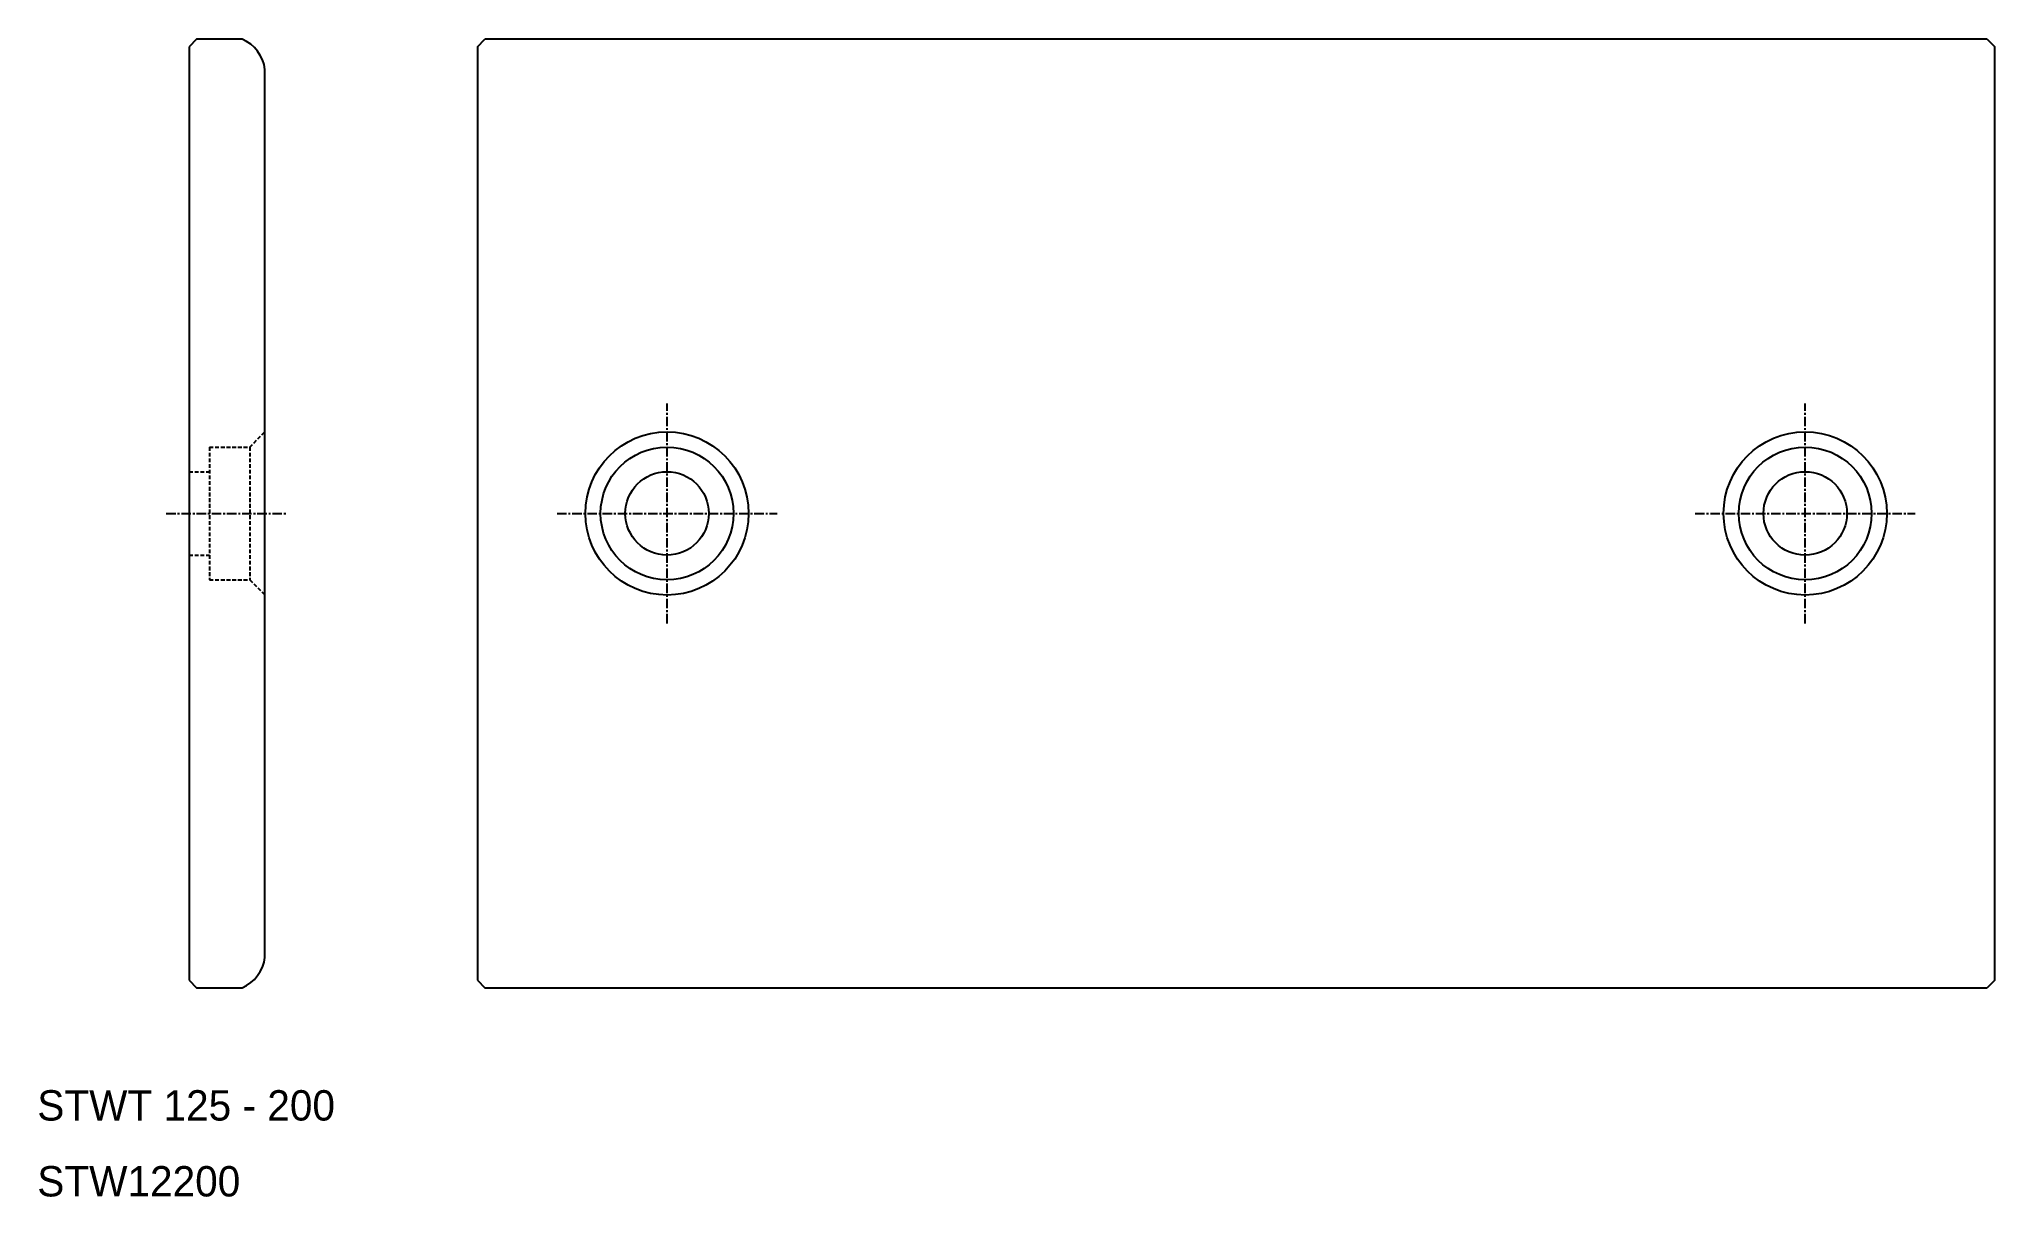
# Model space of a CAD drawing. Extents: x 10 to 268, y 10 to 162.
import ezdxf

# ---------------------------------------------------------------- set-up
doc = ezdxf.new("R2010")
doc.units = 0
doc.linetypes.add('CENTER', pattern=[2, 1.25, -0.25, 0.25, -0.25])
doc.linetypes.add('DASHED', pattern=[0.75, 0.5, -0.25])
doc.layers.get('0').update_dxf_attribs({"linetype": 'CONTINUOUS'})
doc.layers.add('CENTER', color=1, linetype='CENTER')

msp = doc.modelspace()

# ---------------------------------------------------------------- linework, layer by layer
at = {"color": 7, "linetype": 'CONTINUOUS'}
for p, q in [((31, 162.5), (30, 161.5)), ((37, 162.5), (31, 162.5)), ((68, 161.5), (69, 162.5)), ((267, 162.5), (69, 162.5)), ((267, 162.5), (268, 161.5)), ((30, 161.5), (30, 38.5)), ((68, 161.5), (68, 38.5)), ((268, 38.5), (268, 161.5)), ((40, 41.5), (40, 158.5)), ((30, 38.5), (31, 37.5)), ((31, 37.5), (37, 37.5)), ((68, 38.5), (69, 37.5)), ((69, 37.5), (267, 37.5)), ((268, 38.5), (267, 37.5))]:
    msp.add_line(p, q, dxfattribs=at)
at = {"color": 3, "linetype": 'DASHED'}
for p, q in [((32.7, 108.75), (32.7, 91.25)), ((32.7, 108.75), (38, 108.75)), ((38, 108.75), (40, 110.75)), ((38, 108.75), (38, 91.25)), ((30, 105.5), (32.7, 105.5)), ((30, 94.5), (32.7, 94.5)), ((32.7, 91.25), (38, 91.25)), ((38, 91.25), (40, 89.25))]:
    msp.add_line(p, q, dxfattribs=at)
at = {"color": 7, "linetype": 'CONTINUOUS'}
for centre, radius in [((93, 100), 10.75), ((93, 100), 8.75), ((243, 100), 10.75), ((243, 100), 8.75), ((93, 100), 5.5), ((243, 100), 5.5)]:
    msp.add_circle(centre, radius, dxfattribs=at)
for centre, start, end in [((35.04, 157.9), 6.8699, 66.8699), ((35.04, 42.1), 293.1301, 353.1301)]:
    msp.add_arc(centre, 5, start, end, dxfattribs=at)
at = {"layer": 'CENTER', "color": 1, "linetype": 'CENTER'}
for p, q in [((93, 85.5), (93, 114.5)), ((243, 85.5), (243, 114.5)), ((27, 100), (43, 100)), ((78.5, 100), (107.5, 100)), ((228.5, 100), (257.5, 100))]:
    msp.add_line(p, q, dxfattribs=at)

# ---------------------------------------------------------------- texts
at = {"color": 7, "linetype": 'CONTINUOUS'}
for s, p in [('STWT 125 - 200', (10, 20)), ('STW12200', (10, 10))]:
    msp.add_text(s, height=4, dxfattribs=at).set_placement(p)

doc.saveas('drawing.dxf')
